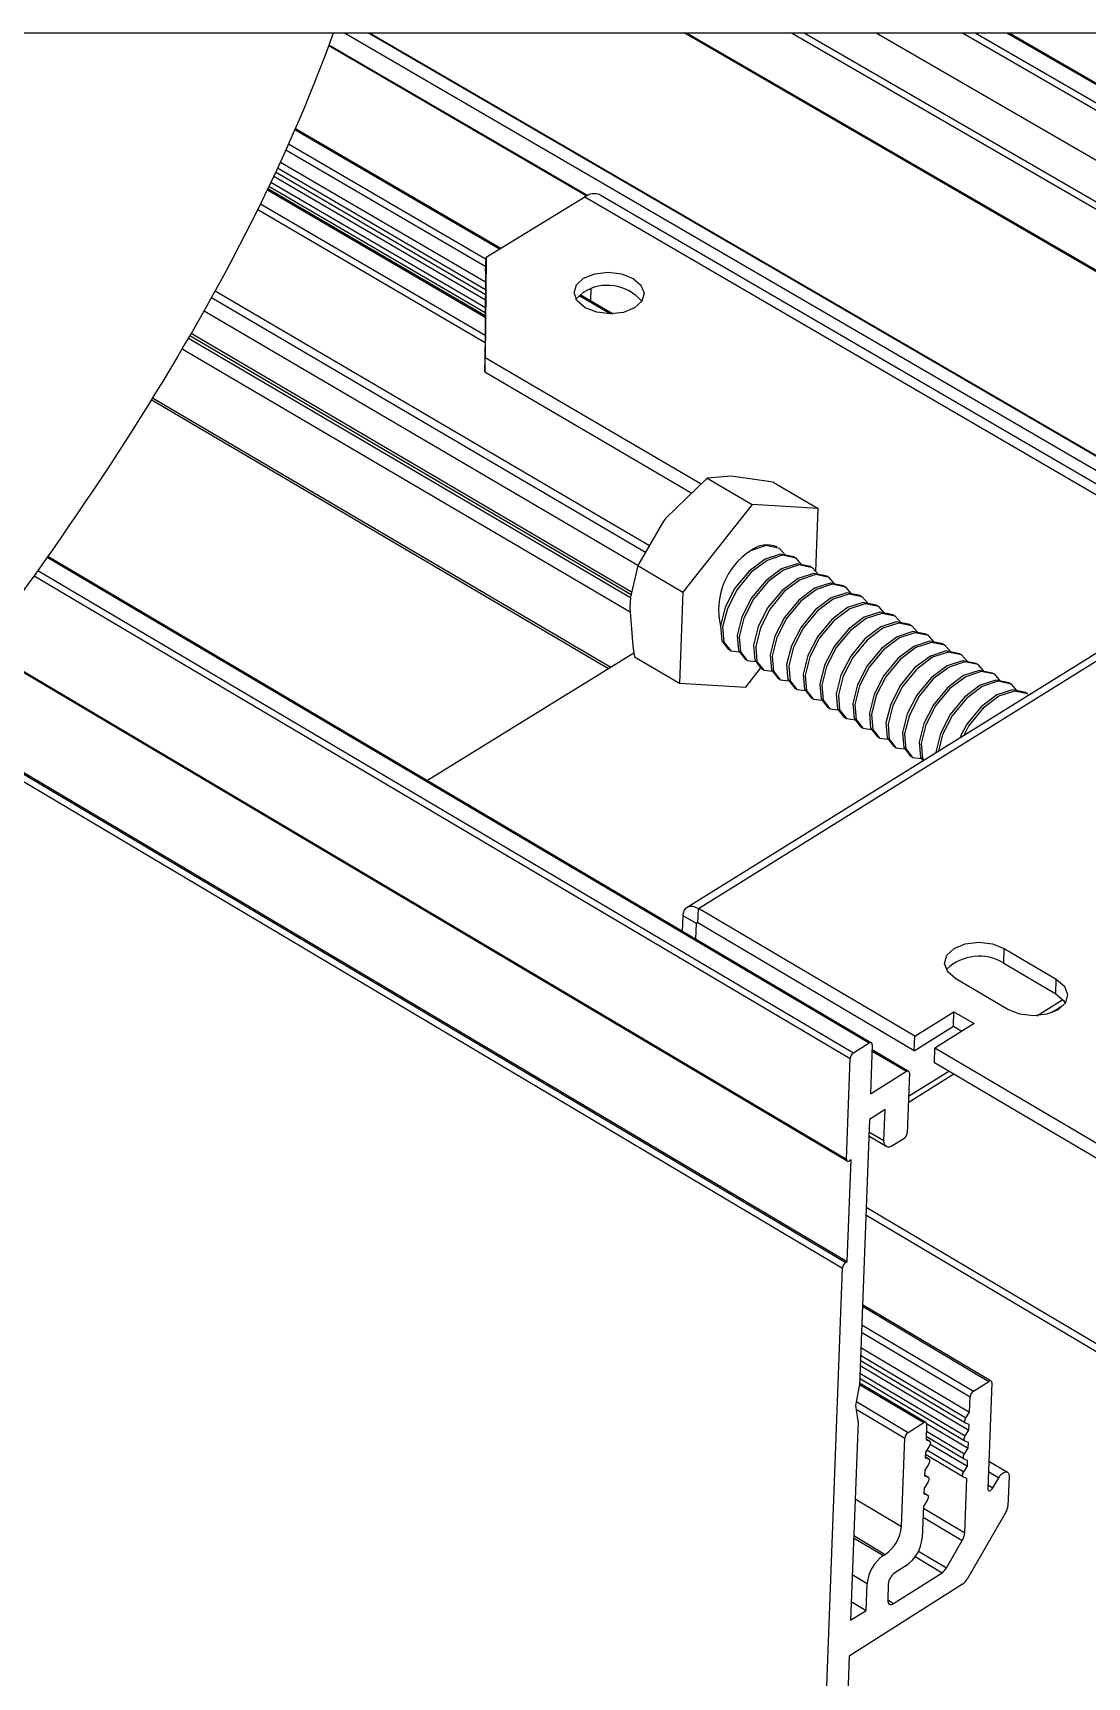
# Model space of a CAD drawing. Extents: x -0.4 to 13.1, y -8.5 to 0.
# Drawn here: x 1.859 to 4.304, y -3.813 to 0 of the extents above; entities that cross this region are included whole.
import ezdxf

# ---------------------------------------------------------------- set-up
doc = ezdxf.new("R2010")
doc.units = 0
doc.header["$LTSCALE"] = 0.5
doc.header["$MEASUREMENT"] = 0
for name, color, linetype in [('Brackets', 181, 'CONTINUOUS'), ('Dimension', 10, 'CONTINUOUS'), ('Hardware', 242, 'CONTINUOUS'), ('Housing', 150, 'CONTINUOUS')]:
    doc.layers.add(name, color=color, linetype=linetype)
doc.layers.add('Text-Unprinted', color=131, linetype='CONTINUOUS', plot=False)

msp = doc.modelspace()

# ---------------------------------------------------------------- linework, layer by layer
at = {"layer": 'Brackets', "linetype": 'Continuous', "transparency": 16777216}
for p, q in [((2.9103, -0.5199), (3.1393, -0.3804)), ((3.1393, -0.3804), (4.6296, -1.2484)), ((3.1746, -0.3759), (4.6506, -1.2353)), ((2.9103, -0.5199), (2.9084, -0.7531)), ((2.9093, -0.553), (2.9103, -0.5199)), ((2.9093, -0.553), (2.9074, -0.7863)), ((3.1261, -0.6089), (3.1996, -0.6518)), ((3.1286, -0.6069), (3.2053, -0.6516)), ((3.1534, -0.6213), (3.1543, -0.5937)), ((2.9074, -0.7863), (2.9084, -0.7531)), ((2.9084, -0.7531), (3.4088, -1.0459)), ((2.9074, -0.7863), (3.387, -1.0671)), ((3.3766, -2.0277), (5.2293, -0.8753)), ((3.4026, -2.0302), (5.2554, -0.8775)), ((3.2531, -1.4382), (2.7748, -1.7334)), ((3.366, -2.0828), (3.3672, -2.0473)), ((3.3982, -2.0656), (3.3672, -2.0473)), ((3.4014, -2.064), (3.4026, -2.0302)), ((3.9043, -2.3266), (3.4026, -2.0302)), ((3.3969, -2.1011), (3.3982, -2.0656)), ((3.401, -2.0638), (3.3982, -2.0656)), ((3.903, -2.3604), (3.4014, -2.064)), ((4.1104, -2.1571), (4.1118, -2.1233)), ((4.1118, -2.1233), (4.2324, -2.1943)), ((4.1104, -2.1571), (4.2311, -2.2281)), ((4.1202, -2.2647), (3.9996, -2.1935)), ((4.2311, -2.2281), (4.2324, -2.1943)), ((4.1872, -2.2794), (4.2476, -2.2415)), ((3.9043, -2.3266), (3.995, -2.2697)), ((3.9937, -2.3036), (3.995, -2.2697)), ((3.995, -2.2697), (4.0418, -2.2973)), ((4.2486, -2.2554), (4.2212, -2.2726)), ((3.903, -2.3604), (3.9937, -2.3036)), ((4.0418, -2.2973), (3.9511, -2.3542)), ((3.9937, -2.3036), (4.0133, -2.3151)), ((3.903, -2.3604), (3.9043, -2.3266)), ((3.9497, -2.388), (3.9511, -2.3542)), ((4.3963, -2.6171), (3.9511, -2.3542)), ((4.3949, -2.651), (3.9497, -2.388)), ((3.9949, -2.4147), (3.8892, -2.481)), ((3.8898, -2.466), (3.9829, -2.4076))]:
    msp.add_line(p, q, dxfattribs=at)
at = {"layer": 'Brackets', "linetype": 'Continuous', "transparency": 16777216, "flags": 128}
for points in [[(3.1364, -0.569), (3.1622, -0.5586), (3.193, -0.5551), (3.2242, -0.5589), (3.251, -0.5695), (3.2694, -0.5852), (3.2765, -0.6038), (3.2713, -0.6223), (3.2546, -0.6379), (3.2288, -0.6483), (3.198, -0.6518), (3.1667, -0.648), (3.1399, -0.6374), (3.1215, -0.6216), (3.1144, -0.6031), (3.1196, -0.5846), (3.1364, -0.569)], [(3.1184, -0.6179), (3.1185, -0.6177), (3.1353, -0.6021)], [(3.3672, -2.0473), (3.3681, -2.0404), (3.3703, -2.0346), (3.3737, -2.03), (3.3781, -2.0269), (3.3834, -2.0253), (3.3894, -2.0253), (3.3959, -2.027), (3.4026, -2.0302)], [(3.9996, -2.1935), (3.9808, -2.1773), (3.9734, -2.1581), (3.9785, -2.139), (3.9954, -2.1229), (4.0215, -2.1122), (4.0527, -2.1085), (4.0844, -2.1124), (4.1118, -2.1233)], [(4.2324, -2.1943), (4.2513, -2.2106), (4.2587, -2.2298), (4.2536, -2.2489), (4.2368, -2.2651), (4.2107, -2.2758), (4.1794, -2.2796), (4.1476, -2.2756), (4.1202, -2.2647)], [(4.2311, -2.2281), (4.2499, -2.2444), (4.2536, -2.2504)]]:
    msp.add_lwpolyline(points, dxfattribs=at)
at = {"layer": 'Brackets', "linetype": 'Continuous', "transparency": 16777216}
for centre, radius, start, end in [((3.1607, -0.408), 0.035, 66.6331, 127.8058), ((3.1916, -0.6887), 0.1033, 39.722, 123.0526), ((3.4001, -2.0655), 0.00193, 48.0072, 183.4214), ((4.0535, -2.2499), 0.1088, 58.4679, 133.7246)]:
    msp.add_arc(centre, radius, start, end, dxfattribs=at)
at = {"layer": 'Dimension', "transparency": 16777216}
msp.add_open_spline([(2.5559, 0), (2.3342, -0.6214), (1.0244, -2.486), (-0.402, -3.8045), (1.1452, -5.9618)], degree=3, knots=[0.510005, 0.510005, 0.510005, 0.510005, 1, 2, 2, 2, 2], dxfattribs=at)
at = {"layer": 'Hardware', "linetype": 'Continuous', "transparency": 16777216}
for p, q in [((3.5757, -1.042), (3.4843, -1.0285)), ((3.4227, -1.0325), (3.3274, -1.125)), ((3.4227, -1.0325), (3.5273, -1.0937)), ((3.5757, -1.042), (3.6802, -1.1031)), ((3.5273, -1.0937), (3.3665, -1.2966)), ((3.6802, -1.1031), (3.5273, -1.0937)), ((3.6749, -1.2488), (3.6802, -1.1031)), ((3.6243, -1.215), (3.629, -1.2178)), ((3.2619, -1.2352), (3.3665, -1.2966)), ((3.6626, -1.2374), (3.6673, -1.2402)), ((3.7009, -1.2598), (3.7056, -1.2626)), ((3.7392, -1.2822), (3.744, -1.2851)), ((3.3665, -1.2966), (3.3591, -1.5083)), ((3.7775, -1.3047), (3.7823, -1.3075)), ((3.8159, -1.3271), (3.8206, -1.3299)), ((3.8542, -1.3496), (3.859, -1.3524)), ((3.8926, -1.3721), (3.8974, -1.3749)), ((3.931, -1.3945), (3.9358, -1.3974)), ((3.2547, -1.4469), (3.3591, -1.5083)), ((3.4774, -1.4327), (3.4727, -1.4298)), ((3.9694, -1.417), (3.9742, -1.4198)), ((4.0078, -1.4395), (4.0126, -1.4423)), ((3.5157, -1.4551), (3.5109, -1.4523)), ((3.5122, -1.517), (3.5469, -1.4732)), ((3.554, -1.4776), (3.5492, -1.4748)), ((4.0463, -1.462), (4.0511, -1.4649)), ((4.0848, -1.4846), (4.0896, -1.4874)), ((3.3591, -1.5083), (3.5122, -1.517)), ((3.5922, -1.5001), (3.5874, -1.4972)), ((3.6305, -1.5225), (3.6257, -1.5197)), ((4.1232, -1.5071), (4.128, -1.5099)), ((3.6688, -1.545), (3.6641, -1.5422)), ((4.1617, -1.5296), (4.1665, -1.5324)), ((3.7072, -1.5675), (3.7024, -1.5647)), ((3.7455, -1.59), (3.7407, -1.5872)), ((3.7839, -1.6126), (3.7791, -1.6098)), ((3.8223, -1.6351), (3.8175, -1.6323)), ((3.8607, -1.6576), (3.8559, -1.6548)), ((3.8991, -1.6802), (3.8943, -1.6774))]:
    msp.add_line(p, q, dxfattribs=at)
at = {"layer": 'Hardware', "linetype": 'Continuous', "transparency": 16777216, "flags": 128}
for points in [[(3.4843, -1.0285), (3.4789, -1.0282), (3.4227, -1.0325)], [(3.3274, -1.125), (3.3217, -1.1323), (3.2619, -1.2352)], [(3.6242, -1.215), (3.5931, -1.2086), (3.557, -1.2204), (3.5203, -1.2479), (3.4873, -1.2879), (3.4649, -1.3316), (3.454, -1.375), (3.4571, -1.4097), (3.4727, -1.4298)], [(3.6427, -1.2334), (3.6292, -1.2178), (3.5979, -1.2114), (3.5618, -1.2232), (3.5251, -1.2507), (3.4921, -1.2907), (3.4697, -1.3344), (3.4588, -1.3778), (3.4619, -1.4125), (3.4775, -1.4327), (3.4978, -1.4353)], [(3.6045, -1.211), (3.5909, -1.1954), (3.5596, -1.189), (3.5235, -1.2008)], [(3.2619, -1.2352), (3.245, -1.3083), (3.2434, -1.3323)], [(3.6625, -1.2374), (3.6314, -1.2311), (3.5953, -1.2428), (3.5586, -1.2704), (3.5256, -1.3104), (3.5032, -1.3541), (3.4923, -1.3974), (3.4954, -1.4321), (3.5109, -1.4523)], [(3.681, -1.2558), (3.6674, -1.2403), (3.6362, -1.2339), (3.6001, -1.2456), (3.5634, -1.2732), (3.5304, -1.3132), (3.508, -1.3569), (3.4971, -1.4002), (3.5001, -1.435), (3.5157, -1.4551), (3.536, -1.4577)], [(3.7008, -1.2599), (3.6697, -1.2535), (3.6336, -1.2653), (3.5969, -1.2928), (3.5639, -1.3328), (3.5415, -1.3766), (3.5306, -1.4199), (3.5336, -1.4546), (3.5492, -1.4747)], [(3.7193, -1.2782), (3.7057, -1.2627), (3.6745, -1.2563), (3.6384, -1.2681), (3.6017, -1.2956), (3.5687, -1.3356), (3.5463, -1.3794), (3.5354, -1.4227), (3.5384, -1.4574), (3.554, -1.4776), (3.5743, -1.4802)], [(3.7392, -1.2823), (3.708, -1.2759), (3.6719, -1.2877), (3.6352, -1.3153), (3.6022, -1.3553), (3.5798, -1.399), (3.5689, -1.4424), (3.5719, -1.4771), (3.5875, -1.4972)], [(3.7577, -1.3007), (3.7441, -1.2851), (3.7128, -1.2787), (3.6767, -1.2905), (3.64, -1.3181), (3.607, -1.3581), (3.5846, -1.4018), (3.5737, -1.4452), (3.5767, -1.4799), (3.5923, -1.5001), (3.6126, -1.5027)], [(3.2434, -1.3323), (3.2502, -1.4225), (3.2547, -1.4469)], [(3.7775, -1.3047), (3.7464, -1.2984), (3.7103, -1.3102), (3.6736, -1.3377), (3.6406, -1.3778), (3.6181, -1.4215), (3.6072, -1.4649), (3.6102, -1.4996), (3.6258, -1.5197)], [(3.796, -1.3231), (3.7824, -1.3076), (3.7512, -1.3012), (3.7151, -1.313), (3.6784, -1.3405), (3.6454, -1.3806), (3.6229, -1.4243), (3.612, -1.4677), (3.615, -1.5024), (3.6306, -1.5226), (3.6509, -1.5251)], [(3.8158, -1.3272), (3.7847, -1.3208), (3.7486, -1.3326), (3.7119, -1.3602), (3.6789, -1.4002), (3.6565, -1.444), (3.6456, -1.4874), (3.6486, -1.5221), (3.6641, -1.5422)], [(3.8344, -1.3456), (3.8208, -1.33), (3.7895, -1.3236), (3.7534, -1.3355), (3.7167, -1.363), (3.6837, -1.4031), (3.6613, -1.4468), (3.6503, -1.4902), (3.6534, -1.5249), (3.6689, -1.5451), (3.6893, -1.5476)], [(3.8542, -1.3496), (3.8231, -1.3433), (3.787, -1.3551), (3.7503, -1.3827), (3.7173, -1.4227), (3.6948, -1.4665), (3.6839, -1.5099), (3.6869, -1.5446), (3.7024, -1.5647)], [(3.8727, -1.3681), (3.8591, -1.3525), (3.8279, -1.3461), (3.7918, -1.3579), (3.7551, -1.3855), (3.7221, -1.4256), (3.6996, -1.4693), (3.6887, -1.5127), (3.6917, -1.5474), (3.7072, -1.5676), (3.7276, -1.5701)], [(3.8926, -1.3721), (3.8615, -1.3658), (3.8254, -1.3776), (3.7887, -1.4052), (3.7557, -1.4452), (3.7332, -1.489), (3.7223, -1.5324), (3.7253, -1.5671), (3.7407, -1.5872)], [(3.9111, -1.3905), (3.8975, -1.3749), (3.8663, -1.3686), (3.8302, -1.3804), (3.7935, -1.408), (3.7605, -1.4481), (3.738, -1.4918), (3.7271, -1.5352), (3.7301, -1.5699), (3.7456, -1.5901), (3.766, -1.5926)], [(3.931, -1.3946), (3.8999, -1.3883), (3.8638, -1.4001), (3.8271, -1.4277), (3.7941, -1.4678), (3.7716, -1.5115), (3.7607, -1.5549), (3.7636, -1.5896), (3.7791, -1.6097)], [(3.9495, -1.413), (3.9359, -1.3974), (3.9047, -1.3911), (3.8686, -1.4029), (3.8319, -1.4305), (3.7989, -1.4706), (3.7764, -1.5144), (3.7655, -1.5577), (3.7684, -1.5924), (3.7839, -1.6126), (3.8043, -1.6152)], [(3.9694, -1.4171), (3.9383, -1.4108), (3.9022, -1.4226), (3.8655, -1.4502), (3.8325, -1.4903), (3.81, -1.5341), (3.7991, -1.5774), (3.802, -1.6122), (3.8175, -1.6323)], [(3.988, -1.4355), (3.9743, -1.4199), (3.9431, -1.4136), (3.907, -1.4254), (3.8703, -1.453), (3.8373, -1.4931), (3.8148, -1.5369), (3.8039, -1.5803), (3.8068, -1.615), (3.8223, -1.6351), (3.8427, -1.6377)], [(4.0078, -1.4396), (3.9767, -1.4333), (3.9407, -1.4451), (3.904, -1.4727), (3.871, -1.5128), (3.8484, -1.5566), (3.8375, -1.6), (3.8404, -1.6347), (3.8559, -1.6548)], [(4.0264, -1.458), (4.0128, -1.4424), (3.9816, -1.4361), (3.9455, -1.4479), (3.9088, -1.4756), (3.8758, -1.5156), (3.8532, -1.5594), (3.8423, -1.6028), (3.8452, -1.6375), (3.8607, -1.6577), (3.8811, -1.6602)], [(4.0463, -1.4621), (4.0152, -1.4558), (3.9791, -1.4676), (3.9424, -1.4953), (3.9094, -1.5354), (3.8869, -1.5792), (3.8759, -1.6225), (3.8788, -1.6573), (3.8943, -1.6774)], [(4.0648, -1.4806), (4.0512, -1.4649), (4.02, -1.4586), (3.9839, -1.4705), (3.9472, -1.4981), (3.9142, -1.5382), (3.8917, -1.582), (3.8807, -1.6254), (3.8836, -1.6601), (3.8991, -1.6802), (3.9196, -1.6828)], [(4.0847, -1.4846), (4.0537, -1.4783), (4.0176, -1.4902), (3.9809, -1.5178), (3.9479, -1.5579), (3.9253, -1.6017), (3.9144, -1.6451), (3.9173, -1.6798), (3.9233, -1.6877)], [(4.1033, -1.5031), (4.0897, -1.4874), (4.0585, -1.4811), (4.0224, -1.493), (3.9857, -1.5206), (3.9527, -1.5607), (3.9301, -1.6045), (3.9192, -1.6479), (3.9221, -1.6826), (3.9251, -1.6866)], [(4.1232, -1.5071), (4.0922, -1.5008), (4.0561, -1.5127), (4.0194, -1.5404), (3.9864, -1.5805), (3.9638, -1.6243), (3.9528, -1.6677), (3.9531, -1.6705)], [(4.1418, -1.5256), (4.1282, -1.51), (4.097, -1.5036), (4.0609, -1.5155), (4.0242, -1.5432), (3.9912, -1.5833), (3.9686, -1.6271), (3.9589, -1.6655)], [(4.1617, -1.5297), (4.1307, -1.5234), (4.0946, -1.5353), (4.0579, -1.5629), (4.0249, -1.603), (4.0099, -1.6321)], [(4.1665, -1.5325), (4.1355, -1.5262), (4.0994, -1.5381), (4.0627, -1.5657), (4.0297, -1.6059), (4.0178, -1.6289)]]:
    msp.add_lwpolyline(points, dxfattribs=at)
at = {"layer": 'Hardware', "linetype": 'Continuous', "transparency": 16777216}
for centre, radius, start, end in [((3.6119, -1.3371), 0.1624, 122.9594, 193.7218), ((3.5618, -1.2497), 0.0622, 67.9455, 128.0751)]:
    msp.add_arc(centre, radius, start, end, dxfattribs=at)
at = {"layer": 'Housing', "linetype": 'Continuous', "transparency": 16777216}
for p, q in [((2.5821, 0), (4.6766, -1.2191)), ((2.6378, 0), (4.7038, -1.2022)), ((2.6403, 0), (4.7051, -1.2014)), ((5.0606, -0.9803), (3.3692, 0)), ((3.3753, 0), (5.0636, -0.9784)), ((3.6182, 0), (5.1818, -0.9049)), ((3.6475, 0), (5.196, -0.8961)), ((3.8148, 0), (5.8495, -1.1763)), ((4.0147, 0), (5.8552, -1.0629)), ((4.0441, 0), (5.8627, -1.05)), ((4.1169, 0), (5.898, -1.0279)), ((4.1229, 0), (5.9028, -1.0272)), ((2.5454, -0.0289), (3.1442, -0.3777)), ((2.546, -0.0274), (3.1459, -0.3768)), ((2.467, -0.2242), (2.9412, -0.501)), ((2.4682, -0.2214), (2.9442, -0.4992)), ((2.4522, -0.2576), (2.9102, -0.525)), ((2.4333, -0.2995), (2.9091, -0.5775)), ((2.4463, -0.271), (2.9096, -0.5416)), ((2.4179, -0.3325), (2.9087, -0.6194)), ((2.9088, -0.6075), (2.4223, -0.3232)), ((2.427, -0.3131), (2.9089, -0.5947)), ((2.4031, -0.3637), (2.9084, -0.6591)), ((2.4044, -0.361), (2.9084, -0.6557)), ((2.9085, -0.6494), (2.4067, -0.3561)), ((2.4115, -0.346), (2.9086, -0.6365)), ((2.3807, -0.4097), (2.9079, -0.7181)), ((2.3871, -0.3966), (2.9081, -0.7013)), ((2.282, -0.5983), (3.2889, -1.1887)), ((2.2563, -0.6444), (3.2623, -1.2345)), ((2.2735, -0.6137), (3.28, -1.204)), ((2.2735, -0.6137), (3.28, -1.204)), ((2.2202, -0.7076), (3.245, -1.3093)), ((2.2235, -0.7018), (3.2464, -1.3023)), ((2.2265, -0.6967), (3.2478, -1.2962)), ((2.2056, -0.7325), (3.2441, -1.3424)), ((3.1942, -1.4746), (2.1341, -0.8511)), ((2.1372, -0.8461), (3.1998, -1.4711)), ((1.8927, -1.2158), (3.7987, -2.3423)), ((1.8945, -1.2132), (3.8038, -2.3416)), ((1.8709, -1.2467), (3.7623, -2.3651)), ((1.8622, -1.2589), (3.7547, -2.3781)), ((3.7478, -2.6161), (1.7404, -1.4262)), ((1.7422, -1.4238), (3.746, -2.6115)), ((1.6086, -1.6001), (3.7365, -2.8643)), ((1.6177, -1.5882), (3.7441, -2.8514)), ((1.62, -1.5852), (3.7477, -2.8491)), ((3.7623, -2.3651), (3.7987, -2.3423)), ((3.8057, -2.3462), (3.8014, -2.4604)), ((3.8051, -2.3609), (3.8849, -2.408)), ((3.8053, -2.3572), (3.89, -2.4073)), ((3.746, -2.6115), (3.7547, -2.3781)), ((3.8014, -2.4604), (3.8849, -2.408)), ((3.8918, -2.4119), (3.8865, -2.5513)), ((3.8354, -2.4968), (3.7991, -2.5196)), ((3.8327, -2.5686), (3.8354, -2.4968)), ((3.7991, -2.5196), (3.7758, -3.1364)), ((3.7981, -2.548), (3.8327, -2.5686)), ((3.8382, -2.5823), (3.7977, -2.5583)), ((3.8789, -2.5642), (3.8535, -2.5802)), ((3.7477, -2.8491), (3.7566, -2.6131)), ((3.7566, -2.6131), (3.753, -2.6153)), ((3.7908, -2.7406), (5.4698, -3.7367)), ((3.7915, -2.7229), (5.4942, -3.7329)), ((3.7441, -2.8514), (3.7477, -2.8491)), ((3.6335, -5.6167), (3.7365, -2.8643)), ((3.7828, -2.9524), (4.0762, -3.1269)), ((3.7829, -2.9488), (4.0813, -3.1261)), ((3.7812, -2.9956), (4.0402, -3.1497)), ((3.7792, -3.0485), (4.0313, -3.1985)), ((3.7805, -3.0126), (4.0327, -3.1626)), ((4.0219, -3.2239), (3.778, -3.0788)), ((3.7785, -3.0659), (4.0229, -3.2114)), ((4.0203, -3.2657), (3.7764, -3.1205)), ((3.7769, -3.1077), (4.0213, -3.2531)), ((3.7776, -3.0902), (4.0296, -3.2403)), ((3.7756, -3.1381), (3.7672, -3.1828)), ((3.7759, -3.134), (3.9249, -3.2227)), ((3.7761, -3.1303), (3.93, -3.2219)), ((4.0313, -3.1985), (4.0327, -3.1626)), ((4.0402, -3.1497), (4.0762, -3.1269)), ((4.0831, -3.1307), (4.0733, -3.3757)), ((3.7672, -3.1828), (3.7726, -3.2187)), ((3.7684, -3.1912), (3.8812, -3.2584)), ((3.7688, -3.174), (3.8888, -3.2455)), ((4.0229, -3.2114), (4.0313, -3.1985)), ((3.7727, -3.2202), (3.7553, -3.681)), ((3.8888, -3.2455), (3.9249, -3.2227)), ((3.9318, -3.2265), (3.9304, -3.2624)), ((3.9316, -3.2246), (4.028, -3.282)), ((4.0213, -3.2531), (4.0296, -3.2403)), ((4.0301, -3.2269), (4.0224, -3.2242)), ((4.0296, -3.2403), (4.0301, -3.2269)), ((3.8733, -3.4638), (3.8812, -3.2584)), ((3.9376, -3.2779), (3.9293, -3.2908)), ((3.9304, -3.2605), (3.9386, -3.2654)), ((3.9304, -3.2606), (3.9381, -3.2651)), ((3.9304, -3.2624), (3.9381, -3.2651)), ((4.0186, -3.3074), (3.9306, -3.255)), ((3.9311, -3.2421), (4.0196, -3.2949)), ((3.9401, -3.2723), (4.0263, -3.3237)), ((4.0285, -3.2686), (4.0208, -3.2659)), ((4.028, -3.282), (4.0285, -3.2686)), ((3.9293, -3.2908), (3.9287, -3.3042)), ((3.9287, -3.3042), (3.9365, -3.3069)), ((3.9288, -3.3023), (3.937, -3.3071)), ((3.9288, -3.3023), (3.9365, -3.3069)), ((4.017, -3.3491), (3.929, -3.2967)), ((3.9326, -3.2857), (4.018, -3.3366)), ((4.0269, -3.3103), (4.0191, -3.3076)), ((4.0196, -3.2949), (4.028, -3.282)), ((4.0263, -3.3237), (4.0269, -3.3103)), ((4.0759, -3.3117), (4.1194, -3.3376)), ((3.9276, -3.3326), (3.9271, -3.3459)), ((3.9271, -3.3459), (3.9348, -3.3486)), ((3.9272, -3.344), (3.9354, -3.3489)), ((3.9272, -3.3441), (3.9348, -3.3486)), ((3.936, -3.3197), (3.9276, -3.3326)), ((4.0252, -3.352), (4.0175, -3.3493)), ((4.018, -3.3366), (4.0263, -3.3237)), ((4.0202, -3.4781), (4.0252, -3.352)), ((4.0749, -3.3362), (4.0989, -3.3505)), ((4.0854, -3.3738), (4.0989, -3.3505)), ((4.123, -3.3466), (4.1202, -3.416)), ((3.926, -3.3743), (3.9255, -3.3876)), ((3.9255, -3.3876), (3.9332, -3.3903)), ((3.9256, -3.3857), (3.9338, -3.3906)), ((3.9256, -3.3858), (3.9332, -3.3903)), ((3.9343, -3.3614), (3.926, -3.3743)), ((4.0737, -3.3668), (4.0854, -3.3738)), ((3.7659, -3.3997), (3.8733, -3.4638)), ((3.9244, -3.416), (3.9215, -3.4901)), ((3.9242, -3.4208), (4.0202, -3.4781)), ((3.9327, -3.4031), (3.9244, -3.416)), ((4.1156, -3.4304), (4.0255, -3.5855)), ((3.9234, -3.4417), (4.0145, -3.496)), ((3.7625, -3.49), (3.8314, -3.5311)), ((3.7627, -3.4847), (3.8357, -3.5284)), ((3.9778, -3.5591), (4.0145, -3.496)), ((3.8314, -3.5311), (3.8357, -3.5284)), ((3.9053, -3.5334), (3.9674, -3.5706)), ((3.913, -3.5204), (3.9778, -3.5591)), ((3.7593, -3.5751), (3.7937, -3.5957)), ((3.8553, -3.6419), (3.9674, -3.5706)), ((3.8839, -3.5546), (3.858, -3.5711)), ((4.0151, -3.5969), (3.7521, -3.7642)), ((3.7913, -3.6581), (3.7937, -3.5957)), ((3.8429, -3.5969), (3.8415, -3.6344)), ((3.7553, -3.681), (3.7913, -3.6581)), ((3.7569, -3.6375), (3.7913, -3.6581)), ((3.8415, -3.6336), (3.8553, -3.6419)), ((3.7521, -3.7642), (3.7443, -3.9719))]:
    msp.add_line(p, q, dxfattribs=at)
at = {"layer": 'Housing', "linetype": 'Continuous', "transparency": 16777216, "flags": 128}
for points in [[(3.8535, -2.5802), (3.8493, -2.5824), (3.8453, -2.5835), (3.8416, -2.5835), (3.8384, -2.5824), (3.8359, -2.5803), (3.834, -2.5772), (3.833, -2.5732), (3.8327, -2.5686)], [(4.0224, -3.2242), (4.0214, -3.2236), (4.0206, -3.2225), (4.0202, -3.2211), (4.0201, -3.2194), (4.0203, -3.2175), (4.0209, -3.2155), (4.0218, -3.2134), (4.0229, -3.2114)], [(3.9381, -3.2651), (3.9391, -3.2658), (3.9399, -3.2668), (3.9403, -3.2682), (3.9404, -3.2699), (3.9402, -3.2718), (3.9396, -3.2739), (3.9387, -3.2759), (3.9376, -3.2779)], [(4.0208, -3.2659), (4.0198, -3.2653), (4.019, -3.2643), (4.0186, -3.2629), (4.0185, -3.2612), (4.0187, -3.2592), (4.0193, -3.2572), (4.0202, -3.2551), (4.0213, -3.2531)], [(3.9365, -3.3069), (3.9375, -3.3075), (3.9383, -3.3085), (3.9387, -3.3099), (3.9388, -3.3116), (3.9386, -3.3136), (3.938, -3.3156), (3.9371, -3.3177), (3.936, -3.3197)], [(4.0191, -3.3076), (4.0181, -3.307), (4.0174, -3.306), (4.0169, -3.3046), (4.0168, -3.3029), (4.0171, -3.301), (4.0176, -3.2989), (4.0185, -3.2969), (4.0196, -3.2949)], [(3.9348, -3.3486), (3.9359, -3.3492), (3.9366, -3.3503), (3.9371, -3.3517), (3.9372, -3.3534), (3.9369, -3.3553), (3.9364, -3.3573), (3.9355, -3.3594), (3.9343, -3.3614)], [(4.0175, -3.3493), (4.0165, -3.3487), (4.0157, -3.3477), (4.0153, -3.3463), (4.0152, -3.3446), (4.0154, -3.3427), (4.016, -3.3406), (4.0169, -3.3385), (4.018, -3.3366)], [(4.0989, -3.3505), (4.1024, -3.3454), (4.1064, -3.3412), (4.1107, -3.3383), (4.1147, -3.3369), (4.1182, -3.3371), (4.1209, -3.3389), (4.1226, -3.3422), (4.123, -3.3466)], [(3.9332, -3.3903), (3.9343, -3.3909), (3.935, -3.392), (3.9355, -3.3934), (3.9356, -3.3951), (3.9353, -3.397), (3.9347, -3.399), (3.9339, -3.4011), (3.9327, -3.4031)], [(4.0733, -3.3757), (4.0736, -3.3779), (4.0744, -3.3796), (4.0757, -3.3805), (4.0775, -3.3806), (4.0795, -3.3799), (4.0816, -3.3784), (4.0837, -3.3763), (4.0854, -3.3738)], [(3.8415, -3.6344), (3.8416, -3.6374), (3.8423, -3.64), (3.8436, -3.6421), (3.8453, -3.6435), (3.8474, -3.6441), (3.8498, -3.6441), (3.8525, -3.6433), (3.8553, -3.6419)]]:
    msp.add_lwpolyline(points, dxfattribs=at)
at = {"layer": 'Housing', "linetype": 'Continuous', "transparency": 16777216}
for centre, radius, start, end in [((3.8016, -2.3453), 0.00416, 347.1599, 134.1212), ((3.7724, -2.3796), 0.0177, 124.5123, 174.9905), ((3.8878, -2.411), 0.00415, 347.1009, 134.2029), ((3.8689, -2.5497), 0.0177, 304.5764, 354.9252), ((3.7501, -2.6124), 0.00415, 167.3025, 314.3727), ((3.7541, -2.8659), 0.0177, 124.5834, 174.9181), ((4.0791, -3.1298), 0.00408, 347.1694, 134.9464), ((3.7642, -3.1359), 0.0117, 349.0509, 357.6089), ((4.0503, -3.1642), 0.0177, 124.7106, 174.7885), ((3.7644, -3.2199), 0.0083, 357.5191, 8.2674), ((3.9278, -3.2256), 0.00409, 347.3472, 135.0078), ((3.8988, -3.26), 0.0177, 124.6845, 174.8152), ((4.088, -3.4135), 0.0324, 328.6462, 355.6018), ((3.7854, -3.4558), 0.0883, 304.7181, 354.7809), ((3.8336, -3.4821), 0.0883, 304.7353, 354.7634), ((3.9799, -3.475), 0.0404, 328.6421, 355.6313), ((3.8816, -3.6037), 0.0883, 124.711, 174.7881), ((3.8781, -3.6001), 0.0353, 124.7264, 174.7724), ((3.9485, -3.5428), 0.0336, 304.3514, 330.9391), ((3.9962, -3.5692), 0.0336, 304.3683, 330.9388)]:
    msp.add_arc(centre, radius, start, end, dxfattribs=at)
at = {"layer": 'Text-Unprinted', "transparency": 16777216}
msp.add_lwpolyline([(0, 0), (13.0514, 0), (13.0514, -8.5077), (0, -8.5077)], close=True, dxfattribs=at)

doc.saveas('drawing.dxf')
